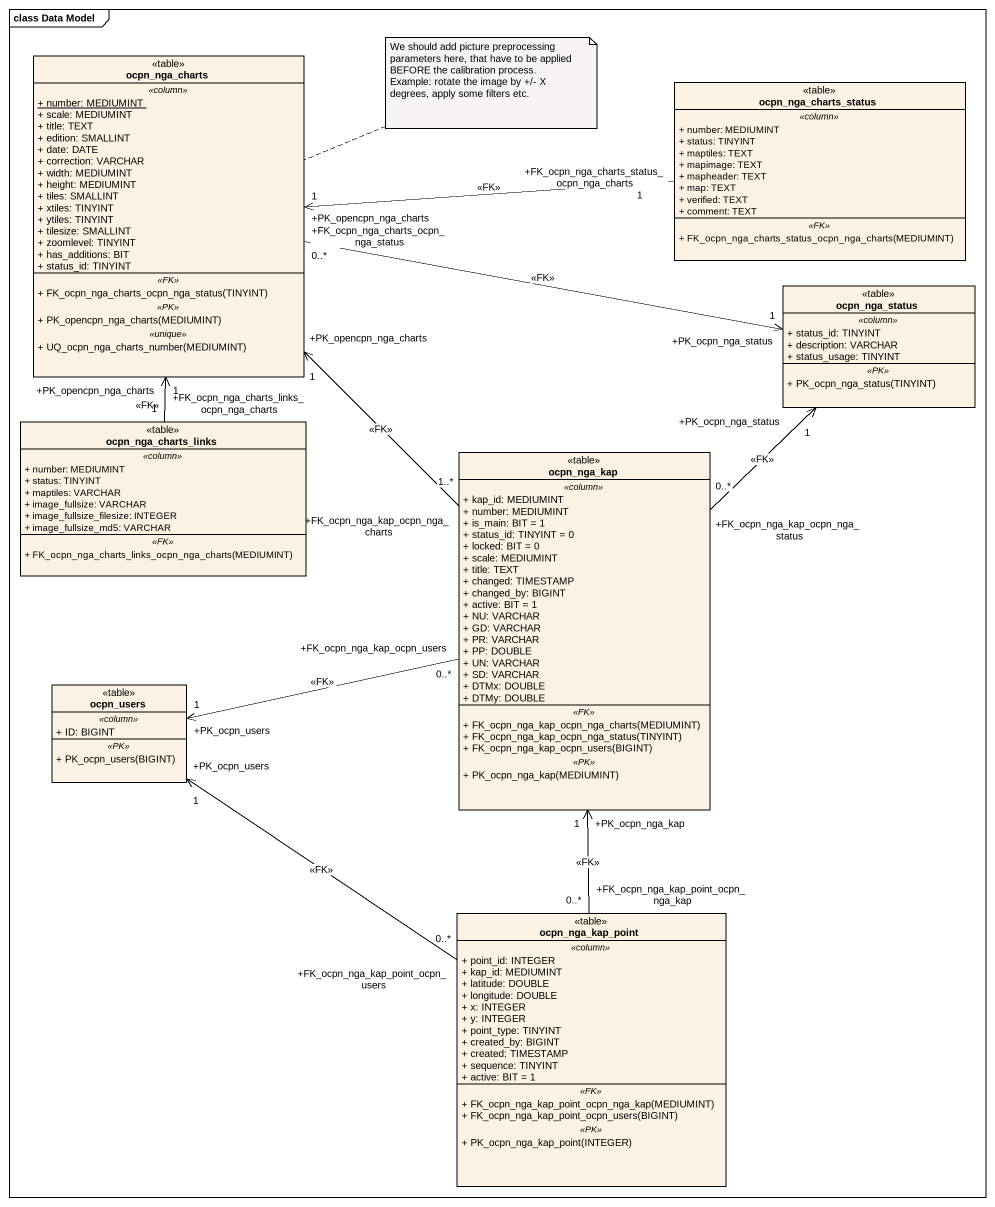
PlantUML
@startuml
mainframe class Data Model
hide circle
hide empty members
skinparam classAttributeIconSize 0
class ocpn_nga_charts <<table>> {
  .. <<column>> ..
  {static} + number: MEDIUMINT
  + scale: MEDIUMINT
  + title: TEXT
  + edition: SMALLINT
  + date: DATE
  + correction: VARCHAR
  + width: MEDIUMINT
  + height: MEDIUMINT
  + tiles: SMALLINT
  + xtiles: TINYINT
  + ytiles: TINYINT
  + tilesize: SMALLINT
  + zoomlevel: TINYINT
  + has_additions: BIT
  + status_id: TINYINT
  .. <<FK>> ..
  + FK_ocpn_nga_charts_ocpn_nga_status(TINYINT)
  .. <<PK>> ..
  + PK_opencpn_nga_charts(MEDIUMINT)
  .. <<unique>> ..
  + UQ_ocpn_nga_charts_number(MEDIUMINT)
}
class ocpn_nga_charts_status <<table>> {
  .. <<column>> ..
  + number: MEDIUMINT
  + status: TINYINT
  + maptiles: TEXT
  + mapimage: TEXT
  + mapheader: TEXT
  + map: TEXT
  + verified: TEXT
  + comment: TEXT
  .. <<FK>> ..
  + FK_ocpn_nga_charts_status_ocpn_nga_charts(MEDIUMINT)
}
class ocpn_nga_status <<table>> {
  .. <<column>> ..
  + status_id: TINYINT
  + description: VARCHAR
  + status_usage: TINYINT
  .. <<PK>> ..
  + PK_ocpn_nga_status(TINYINT)
}
class ocpn_nga_charts_links <<table>> {
  .. <<column>> ..
  + number: MEDIUMINT
  + status: TINYINT
  + maptiles: VARCHAR
  + image_fullsize: VARCHAR
  + image_fullsize_filesize: INTEGER
  + image_fullsize_md5: VARCHAR
  .. <<FK>> ..
  + FK_ocpn_nga_charts_links_ocpn_nga_charts(MEDIUMINT)
}
class ocpn_nga_kap <<table>> {
  .. <<column>> ..
  + kap_id: MEDIUMINT
  + number: MEDIUMINT
  + is_main: BIT = 1
  + status_id: TINYINT = 0
  + locked: BIT = 0
  + scale: MEDIUMINT
  + title: TEXT
  + changed: TIMESTAMP
  + changed_by: BIGINT
  + active: BIT = 1
  + NU: VARCHAR
  + GD: VARCHAR
  + PR: VARCHAR
  + PP: DOUBLE
  + UN: VARCHAR
  + SD: VARCHAR
  + DTMx: DOUBLE
  + DTMy: DOUBLE
  .. <<FK>> ..
  + FK_ocpn_nga_kap_ocpn_nga_charts(MEDIUMINT)
  + FK_ocpn_nga_kap_ocpn_nga_status(TINYINT)
  + FK_ocpn_nga_kap_ocpn_users(BIGINT)
  .. <<PK>> ..
  + PK_ocpn_nga_kap(MEDIUMINT)
}
class ocpn_users <<table>> {
  .. <<column>> ..
  + ID: BIGINT
  .. <<PK>> ..
  + PK_ocpn_users(BIGINT)
}
class ocpn_nga_kap_point <<table>> {
  .. <<column>> ..
  + point_id: INTEGER
  + kap_id: MEDIUMINT
  + latitude: DOUBLE
  + longitude: DOUBLE
  + x: INTEGER
  + y: INTEGER
  + point_type: TINYINT
  + created_by: BIGINT
  + created: TIMESTAMP
  + sequence: TINYINT
  + active: BIT = 1
  .. <<FK>> ..
  + FK_ocpn_nga_kap_point_ocpn_nga_kap(MEDIUMINT)
  + FK_ocpn_nga_kap_point_ocpn_users(BIGINT)
  .. <<PK>> ..
  + PK_ocpn_nga_kap_point(INTEGER)
}
ocpn_nga_charts "+FK_ocpn_nga_charts_ocpn_nga_status\n0..*" -right-> "+PK_ocpn_nga_status\n1" ocpn_nga_status : <<FK>>
ocpn_nga_charts_status "+FK_ocpn_nga_charts_status_ocpn_nga_charts\n1" -left-> "+PK_opencpn_nga_charts\n1" ocpn_nga_charts : <<FK>>
ocpn_nga_charts_links "+FK_ocpn_nga_charts_links_ocpn_nga_charts\n1" -up-> "+PK_opencpn_nga_charts\n1" ocpn_nga_charts : <<FK>>
ocpn_nga_kap "+FK_ocpn_nga_kap_ocpn_nga_charts\n1..*" -up-> "+PK_opencpn_nga_charts\n1" ocpn_nga_charts : <<FK>>
ocpn_nga_kap "+FK_ocpn_nga_kap_ocpn_nga_status\n0..*" -up-> "+PK_ocpn_nga_status\n1" ocpn_nga_status : <<FK>>
ocpn_nga_kap "+FK_ocpn_nga_kap_ocpn_users\n0..*" -left-> "+PK_ocpn_users\n1" ocpn_users : <<FK>>
ocpn_nga_kap_point "+FK_ocpn_nga_kap_point_ocpn_nga_kap\n0..*" -up-> "+PK_ocpn_nga_kap\n1" ocpn_nga_kap : <<FK>>
ocpn_nga_kap_point "+FK_ocpn_nga_kap_point_ocpn_users\n0..*" -up-> "+PK_ocpn_users\n1" ocpn_users : <<FK>>
note right of ocpn_nga_charts
  We should add picture preprocessing parameters here, that have to be applied BEFORE the calibration process.
  Example: rotate the image by +/- X degrees, apply some filters etc.
end note
@enduml
